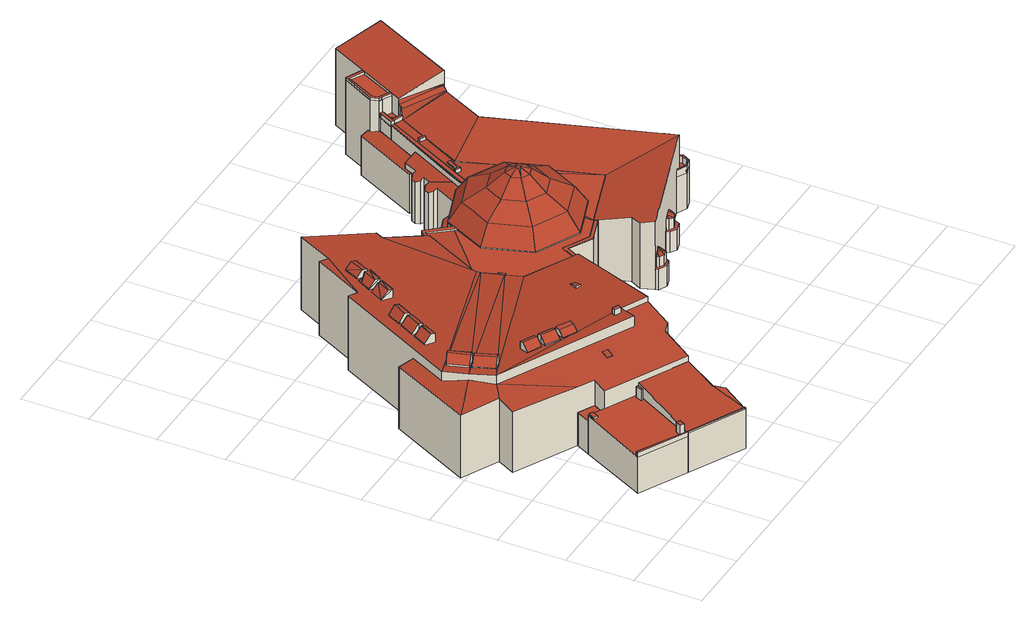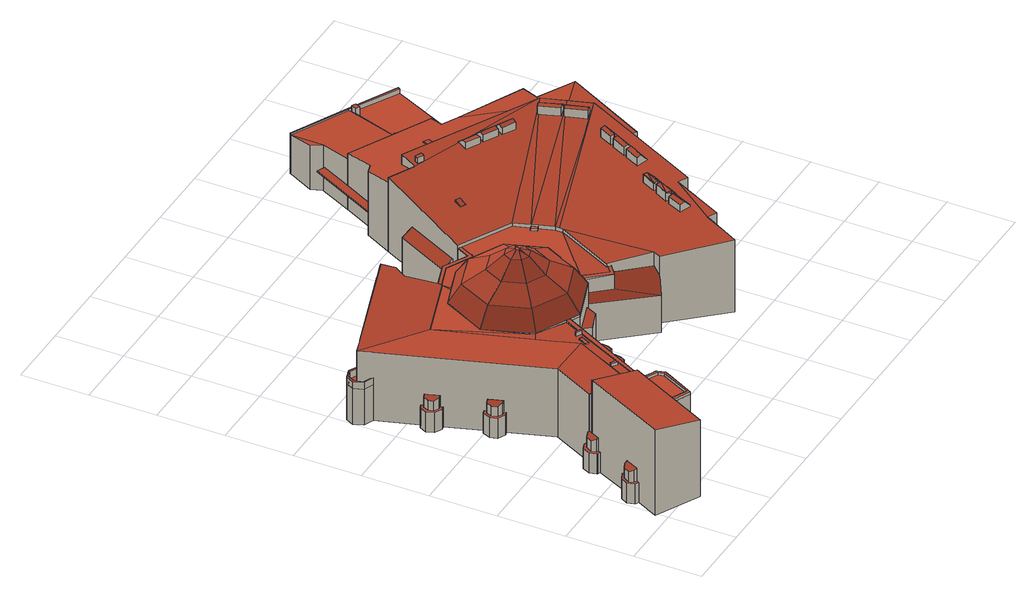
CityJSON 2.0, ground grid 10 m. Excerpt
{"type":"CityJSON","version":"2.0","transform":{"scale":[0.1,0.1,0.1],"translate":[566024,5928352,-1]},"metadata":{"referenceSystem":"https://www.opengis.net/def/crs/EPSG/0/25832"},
"CityObjects":{
"building1":{"type":"Building","attributes":{"Grundfläche 2D":"2419.241596","Grundhöhe NN":"-0.001"},"children":["building1-1","building1-2","building1-3","building1-4","building1-5","building1-6","building1-7","building1-8","building1-9","building1-10","building1-11","building1-12","building1-13","building1-14","building1-15","building1-16","building1-17","building1-18","building1-19","building1-20","building1-21","building1-22","building1-23","building1-24","building1-25","building1-26","building1-27","building1-28","building1-29","building1-30","building1-31","building1-32","building1-33","building1-34","building1-35","building1-36","building1-37","building1-38"],"geometry":[{"type":"MultiSurface","lod":"3","boundaries":[[[0,1,2,3]],[[1,4,5,6,7,8,2]],[[5,9,10,6]],[[9,11,12,10]],[[11,13,14,12]],[[13,15,16,14]],[[15,17,18,16]],[[17,0,3,18]],[[19,20,21,22]],[[20,19,23,24]],[[25,26,27,28,29,30,23,19]],[[31,32,20]],[[31,20,24,33]],[[20,32,34,21]],[[31,35,36,32]],[[35,31,33,37]],[[35,38,39,36]],[[38,35,37,40]],[[41,39,38,42]],[[42,38,40,43]],[[44,41,42]],[[44,42,43,45]],[[27,44,45,28]],[[44,27,46,47]],[[47,48,41,44]],[[19,22,46,27,26,25]],[[29,28,2,8,7,6,23,30]],[[6,10,24,23]],[[10,12,33,24]],[[12,14,37,33]],[[14,16,40,37]],[[16,18,43,40]],[[18,3,45,43]],[[3,2,28,45]],[[49,50,51,52,53,54,55]],[[56,57,58,59]],[[59,58,60,61,56]],[[62,58,57]],[[52,51,63,64,65,66,67,68,69,70,71,72,73,74,75,56,61,60,76,77,78,53]],[[79,80,81,82,83,84,85,86,87,88]],[[89,90,91,92,93]],[[92,94,95,93]],[[94,96,97,95]],[[98,99,100,101,102,103,95,97,104,105,106,107,108]],[[109,110,111,112,113,114,115,116,117]],[[118,119,120,121]],[[122,123,124,125,118,121,126,127]],[[128,129,130,128,131,132,133,134,135,136]],[[130,131,128]],[[137,132,131]],[[138,139,76,60,17,62,140,141,142,143,144]],[[145,146,147]],[[148,149,150,146,145,151,152,153,154]],[[149,155,146,150]],[[148,156,157,149]],[[158,159,160,161,162,163,164,165]],[[166,167,168,169,170,171,172,173]],[[174,175,176,177,178,179,180,181,182]],[[183,184,185,186,187,188,189,190]],[[191,192,193]],[[194,195,196,197,193,192,198,199,200]],[[201,199,202,203,204]],[[201,200,199]],[[205,206,207,202,208]],[[204,203,202,207,209,201]],[[210,211,208,212,213,214]],[[211,208,211,210]],[[211,210,214,215,216,217,208]],[[205,208,217,207,206]],[[195,194,218,219,220]],[[221,222,223,224,225,226,227,228,229,230,231]],[[232,233,234,235,236,237,238,239,240]],[[143,241,242,243]],[[244,245,242,241,62,57,246]],[[57,247,248,249,250,251,252,253,254,255,256,257,246]],[[258,248,247]],[[259,260,261,262,263]],[[264,265,266]],[[267,268,269,270,264,266,271,272,273,274]],[[275,276,277,278,266,265,279,280,281]],[[282,283,284,285,286]],[[287,288,289,290]],[[291,292,287,290,293,294]],[[243,295,143]],[[296,297,295,298,299,300]],[[297,143,295]],[[299,298,301,302,303]],[[304,305,306,307,308,309,310,311,312,313]],[[314,306,305]],[[315,316,317,318]],[[319,320,321,322]],[[323,324,325,326,327]],[[77,78,1,0]],[[328,5,4,1,78,53,329,4,330]],[[328,331,9,5]],[[332,333,11,9,331]],[[59,334,13,11,333,61]],[[334,15,13]],[[58,17,15]],[[17,58,60,335,0]],[[335,336,0]],[[0,336,76,77]],[[134,133,337,338,122]],[[128,136,135,134,122,338,339,120,129]],[[340,130,129,120,339]],[[133,132,341,337]],[[342,137,131,130,340,343]],[[132,137,342,341]],[[241,143,344,345,140]],[[57,62,241,140,345,346,347]],[[247,57,347,348,56]],[[258,247,56,348,349,75]],[[350,248,258,75,349,351,74]],[[351,352,249,248,350,74]],[[250,249,352,353]],[[251,250,353,354]],[[355,356,357,358,359,360,361,362,235,246,257,256,255,254,253,252,251,354]],[[244,246,235,362,363,364,365,366,367,368,369,242,245]],[[243,242,369,370]],[[143,243,370,344]],[[193,197,371,372]],[[191,193,372,373]],[[192,191,373,374]],[[198,192,374,375]],[[89,199,198,375,376,377]],[[208,202,199,89,377,378,95]],[[212,208,95,378,379,103]],[[101,214,213,212,103,379,380,381]],[[215,214,101,381,382,100]],[[383,384,385,285,69,386,216,215,100,382]],[[217,216,386,69,285,385,387,67]],[[371,197,196,293,388]],[[209,207,217,67,387,389,64,201]],[[51,194,200,201,64,389,390,391]],[[218,194,51,391,392,50]],[[393,294,195,220,219,218,50,392,394,395]],[[196,195,294,393,388,293]],[[221,231,230,229,147,396,397,398]],[[222,221,398,399]],[[400,307,224,223,222,399,401]],[[225,224,307,400,402,306]],[[229,228,227,403,151,404,405,396,147]],[[151,403,227,226,225,306,402,406,404]],[[259,407,408,260]],[[261,260,408,409]],[[263,262,261,409,410,411]],[[259,263,411,407]],[[364,363,362,235,234,233]],[[362,361,360,237,236,235]],[[360,412,238,237]],[[412,413,239,238]],[[413,414,240,239]],[[414,415,232,240]],[[415,364,233,232]],[[50,49,55,291,395,394,392]],[[50,392,391,51]],[[64,63,51,391,390,389]],[[66,65,64,389,387,67]],[[69,68,67,387,385,285]],[[70,69,285,385,416,284]],[[417,72,71,70,284,416,418,419]],[[351,74,73,72,417,420]],[[74,351,349,75]],[[75,349,348,56]],[[56,348,347,57]],[[57,347,346,62]],[[62,346,421,58]],[[422,423,277,77,76,60,58,421]],[[424,289,78,77,277,423,425,426]],[[53,78,289,424,427,288]],[[55,291,395,291]],[[55,54,287,428,395,291]],[[54,53,288,427,428,287]],[[354,85,84,83,82,81,357,356,355]],[[86,85,354,429]],[[87,86,429,430]],[[88,87,430,431]],[[81,80,79,432,433,357]],[[79,88,431,432]],[[91,90,376,434]],[[92,91,434,435]],[[94,92,435,436]],[[96,94,436,437]],[[259,104,97,96,437,408,407]],[[106,105,104,259,407,411,263]],[[263,411,338,337,133,108,107,106]],[[438,98,108,133,337,439,440]],[[441,99,98,438,440,439,442,443]],[[99,441,443,442,382,100]],[[100,382,381,101]],[[103,102,101,381,380,379]],[[103,379,378,95]],[[89,377,376,90]],[[93,95,378,377,89]],[[271,266,278,422,444,313]],[[272,271,313,444,445,312]],[[273,272,312,445,446,447]],[[274,273,447,448]],[[267,274,448,449]],[[268,267,449,450]],[[264,270,451,452]],[[265,264,452,453]],[[281,280,454,455]],[[269,268,450,456]],[[270,269,456,451]],[[279,265,453,457]],[[280,279,457,454]],[[275,281,455,458]],[[276,275,458,459]],[[423,277,276,459]],[[277,423,422,278]],[[111,110,358,460]],[[112,111,460,461]],[[113,112,461,462]],[[114,113,462,463]],[[115,114,463,359]],[[110,109,117,116,115,359,358]],[[416,385,384,286,285,284]],[[384,464,282,286]],[[464,418,283,282]],[[418,416,284,283]],[[292,291,395,428,287]],[[287,428,427,288]],[[288,427,424,289]],[[290,289,424,465]],[[293,290,465,388]],[[293,388,393,294]],[[294,393,395,291]],[[124,123,122,338,411,410,409,261,125]],[[466,467,119,118,125,261,409]],[[120,119,467,339]],[[338,122,127,126,121,120,339]],[[243,143,156,344,370]],[[295,243,370,468]],[[298,295,468,469]],[[301,298,469,470]],[[146,303,302,301,470,469,471]],[[300,299,303,146,471,472,155]],[[156,143,297,296,473,149,474,475,344]],[[473,296,300,155,472,474,149]],[[314,305,304,313,444,476,406]],[[314,406,402,306]],[[306,402,400,307]],[[307,400,401,308]],[[309,308,401,477]],[[310,309,477,478]],[[311,310,478,446]],[[312,445,444,313]],[[311,446,445,312]],[[315,286,384,383,316]],[[317,316,383,479]],[[318,317,479,480]],[[384,286,315,318,480,464]],[[426,425,322,321]],[[425,481,319,322]],[[481,482,320,319]],[[482,426,321,320]],[[301,325,324,323,303,146,471,469,470]],[[301,470,483,484,485,486,487,326,325]],[[327,326,487,488]],[[397,396,471,146,303,323,327,488,398]],[[476,444,422,278,76,139,138,154,304]],[[76,278,422,278]],[[421,58,17,60,76,278,422]],[[17,58,421,346,62]],[[62,346,345,140]],[[142,141,140,345,344,143]],[[154,138,144,148,489,476,304]],[[143,344,156]],[[144,143,156,344,489,148]],[[406,314,152,151,145,147,396,405,404]],[[154,153,152,314,406,476,304]],[[154,304,476,489,148]],[[148,489,344,156]],[[149,474,472,155]],[[149,157,156,344,475,474]],[[155,472,471,396,147,146]],[[160,159,365,490]],[[161,160,490,491]],[[162,161,491,492]],[[163,162,492,493]],[[164,163,493,366]],[[158,165,164,366,365,159]],[[168,167,367,494]],[[169,168,494,495]],[[170,169,495,496]],[[171,170,496,497]],[[172,171,497,368]],[[166,173,172,368,367,167]],[[175,174,498,483]],[[499,500,178,177,176,175,483,470]],[[179,178,500,501]],[[180,179,501,502]],[[174,182,503,498]],[[182,181,504,503]],[[181,180,502,504]],[[183,190,505,486]],[[186,185,184,183,486,485,484]],[[187,186,484,506]],[[188,187,506,507]],[[190,189,508,505]],[[189,188,507,508]],[[398,488,487,486,505,508,507,506,484,483,498,503,504,502,501,500,499,470,469,468,370,369,368,497,496,495,494,367,366,493,492,491,490,365,364,415,414,413,412,360,359,463,462,461,460,358,357,433,432,431,430,429,354,353,352,351,420,417,419,418,464,480,479,383,382,442,439,337,341,342,343,340,339,467,466,409,408,437,436,435,434,376,375,374,373,372,371,388,465,424,426,482,481,425,423,459,458,455,454,457,453,452,451,456,450,449,448,447,446,478,477,401,399]]],"semantics":{"surfaces":[{"type":"RoofSurface"},{"type":"WallSurface"},{"type":"GroundSurface"}],"values":[0,0,0,0,0,0,0,0,0,0,0,0,0,0,0,0,0,0,0,0,0,0,0,0,0,0,0,0,0,0,0,0,0,0,0,0,0,0,0,0,0,0,0,0,0,0,0,0,0,0,0,0,0,0,0,0,0,0,0,0,0,0,0,0,0,0,0,0,0,0,0,0,0,0,0,0,0,0,0,0,0,0,0,0,0,0,0,0,0,0,0,0,1,1,1,1,1,1,1,1,1,1,1,1,1,1,1,1,1,1,1,1,1,1,1,1,1,1,1,1,1,1,1,1,1,1,1,1,1,1,1,1,1,1,1,1,1,1,1,1,1,1,1,1,1,1,1,1,1,1,1,1,1,1,1,1,1,1,1,1,1,1,1,1,1,1,1,1,1,1,1,1,1,1,1,1,1,1,1,1,1,1,1,1,1,1,1,1,1,1,1,1,1,1,1,1,1,1,1,1,1,1,1,1,1,1,1,1,1,1,1,1,1,1,1,1,1,1,1,1,1,1,1,1,1,1,1,1,1,1,1,1,1,1,1,1,1,1,1,1,1,1,1,1,1,1,1,1,1,1,1,1,1,1,1,1,1,1,1,1,1,1,1,1,1,1,1,1,1,1,1,1,1,1,1,1,1,1,1,1,1,1,1,1,1,1,1,1,1,1,1,1,1,1,1,1,1,1,1,1,1,1,2]}}]},
"building1-1":{"type":"BuildingInstallation","parents":["building1"],"geometry":[{"type":"MultiSurface","lod":"3","boundaries":[[[509,510,511]],[[511,510,512]],[[513,514,510,509]],[[515,514,513]],[[516,514,515]],[[517,514,516]],[[518,512,517]],[[512,510,514,517]],[[84,519,509,511]],[[513,509,519,520]],[[520,521,515,513]],[[516,515,521,522]],[[83,518,517,516,522,523]],[[518,83,84,511,512]]],"semantics":{"surfaces":[{"type":"RoofSurface"},{"type":"WallSurface"}],"values":[0,0,0,0,0,0,0,0,1,1,1,1,1,1]}}]},
"building1-2":{"type":"BuildingInstallation","parents":["building1"],"geometry":[{"type":"MultiSurface","lod":"3","boundaries":[[[524,525,526,527]],[[528,529,527,526]],[[529,530,524,527]],[[525,524,530,531]],[[525,531,528,526]]],"semantics":{"surfaces":[{"type":"RoofSurface"},{"type":"WallSurface"}],"values":[0,1,1,1,1]}}]},
"building1-3":{"type":"BuildingInstallation","parents":["building1"],"geometry":[{"type":"MultiSurface","lod":"3","boundaries":[[[532,533,534]],[[535,534,533]],[[535,536,537,534]],[[538,537,536]],[[538,539,537]],[[533,532,109,540]],[[535,533,540,541]],[[536,535,541,542]],[[538,536,542,543]],[[539,538,543,116]],[[532,534,537,539,116,117,109]]],"semantics":{"surfaces":[{"type":"RoofSurface"},{"type":"WallSurface"}],"values":[0,0,0,0,0,1,1,1,1,1,1]}}]},
"building1-4":{"type":"BuildingInstallation","parents":["building1"],"geometry":[{"type":"MultiSurface","lod":"3","boundaries":[[[544,545,546,547]],[[123,124,547,546]],[[544,547,124,548]],[[548,549,545,544]],[[546,545,549,123]]],"semantics":{"surfaces":[{"type":"RoofSurface"},{"type":"WallSurface"}],"values":[0,1,1,1,1]}}]},
"building1-5":{"type":"BuildingInstallation","parents":["building1"],"geometry":[{"type":"MultiSurface","lod":"3","boundaries":[[[550,551,552,553]],[[553,552,126,127,136]],[[554,550,553,136,127]],[[551,550,554,555]],[[126,552,551,555]]],"semantics":{"surfaces":[{"type":"RoofSurface"},{"type":"WallSurface"}],"values":[0,1,1,1,1]}}]},
"building1-6":{"type":"BuildingInstallation","parents":["building1"],"geometry":[{"type":"MultiSurface","lod":"3","boundaries":[[[556,557,558,559]],[[559,558,560,561]],[[556,559,561,562]],[[557,556,562,563]],[[563,560,558,557]]],"semantics":{"surfaces":[{"type":"RoofSurface"},{"type":"WallSurface"}],"values":[0,1,1,1,1]}}]},
"building1-7":{"type":"BuildingInstallation","parents":["building1"],"geometry":[{"type":"MultiSurface","lod":"3","boundaries":[[[564,565,566,567]],[[564,128,121]],[[121,118,565,564]],[[566,565,118,119]],[[120,129,567,566,119]],[[120,121,128,129]]],"semantics":{"surfaces":[{"type":"RoofSurface"},{"type":"WallSurface"}],"values":[0,1,1,1,1,1]}}]},
"building1-8":{"type":"BuildingInstallation","parents":["building1"],"geometry":[{"type":"MultiSurface","lod":"3","boundaries":[[[568,564,567,569]],[[131,128,564,568]],[[569,567,129,130]],[[130,131,568,569]]],"semantics":{"surfaces":[{"type":"RoofSurface"},{"type":"WallSurface"}],"values":[0,1,1,1]}}]},
"building1-9":{"type":"BuildingInstallation","parents":["building1"],"geometry":[{"type":"MultiSurface","lod":"3","boundaries":[[[570,571,572,573]],[[573,572,574,575]],[[570,573,575,576]],[[571,570,576,577]],[[572,571,577,574]]],"semantics":{"surfaces":[{"type":"RoofSurface"},{"type":"WallSurface"}],"values":[0,1,1,1,1]}}]},
"building1-10":{"type":"BuildingInstallation","parents":["building1"],"geometry":[{"type":"MultiSurface","lod":"3","boundaries":[[[578,579,580,581,582,583,584,585]],[[586,587,588,583,582,581,580,589]],[[588,590,584,583]],[[590,591,592,593,579,578,585,584]],[[593,589,580,579]]],"semantics":{"surfaces":[{"type":"RoofSurface"},{"type":"WallSurface"}],"values":[0,1,1,1,1]}}]},
"building1-11":{"type":"BuildingInstallation","parents":["building1"],"geometry":[{"type":"MultiSurface","lod":"3","boundaries":[[[594,144,595,336,335,596]],[[138,139,76,336,595]],[[597,598,144,594,596,335,60]]],"semantics":{"surfaces":[{"type":"RoofSurface"},{"type":"WallSurface"}],"values":[0,1,1]}}]},
"building1-12":{"type":"BuildingInstallation","parents":["building1"],"geometry":[{"type":"MultiSurface","lod":"3","boundaries":[[[599,600,601,602]],[[600,599,603,604]],[[602,601,605,606]],[[599,602,606,603]],[[601,600,604,605]]],"semantics":{"surfaces":[{"type":"RoofSurface"},{"type":"WallSurface"}],"values":[0,1,1,1,1]}}]},
"building1-13":{"type":"BuildingInstallation","parents":["building1"],"geometry":[{"type":"MultiSurface","lod":"3","boundaries":[[[607,608,609,610,403,611]],[[607,595,144,608]],[[612,150,145,610,609]],[[151,152,611,403,610,145]],[[153,154,138,595,607,611,152]]],"semantics":{"surfaces":[{"type":"RoofSurface"},{"type":"WallSurface"}],"values":[0,1,1,1,1]}}]},
"building1-14":{"type":"BuildingInstallation","parents":["building1"],"geometry":[{"type":"MultiSurface","lod":"3","boundaries":[[[613,473,609,608,614]],[[614,608,144,148,156,143]],[[143,156,157,149,473,613,614]],[[149,612,609,473]]],"semantics":{"surfaces":[{"type":"RoofSurface"},{"type":"WallSurface"}],"values":[0,1,1,1]}}]},
"building1-15":{"type":"BuildingInstallation","parents":["building1"],"geometry":[{"type":"MultiSurface","lod":"3","boundaries":[[[615,616,617,618,619,620]],[[158,616,615,165]],[[617,616,158,621]],[[618,617,621,622]],[[619,618,622,623]],[[620,619,623,624]],[[620,624,165,615]]],"semantics":{"surfaces":[{"type":"RoofSurface"},{"type":"WallSurface"}],"values":[0,1,1,1,1,1,1]}}]},
"building1-16":{"type":"BuildingInstallation","parents":["building1"],"geometry":[{"type":"MultiSurface","lod":"3","boundaries":[[[625,626,627,628,629,630]],[[166,625,630,173]],[[626,625,166,631]],[[627,626,631,632]],[[628,627,632,633]],[[629,628,633,634]],[[630,629,634,173]]],"semantics":{"surfaces":[{"type":"RoofSurface"},{"type":"WallSurface"}],"values":[0,1,1,1,1,1,1]}}]},
"building1-17":{"type":"BuildingInstallation","parents":["building1"],"geometry":[{"type":"MultiSurface","lod":"3","boundaries":[[[635,636,637,638,639,640,641]],[[636,635,176,177]],[[177,642,637,636]],[[642,643,644,639,638,637]],[[640,639,644,645]],[[641,640,645,646]],[[641,646,176,635]]],"semantics":{"surfaces":[{"type":"RoofSurface"},{"type":"WallSurface"}],"values":[0,1,1,1,1,1,1]}}]},
"building1-18":{"type":"BuildingInstallation","parents":["building1"],"geometry":[{"type":"MultiSurface","lod":"3","boundaries":[[[647,648,649,650,651,652]],[[651,650,185,653]],[[652,651,653,654]],[[647,652,654,655]],[[648,647,655,656]],[[648,656,184,649]],[[185,650,649,184]]],"semantics":{"surfaces":[{"type":"RoofSurface"},{"type":"WallSurface"}],"values":[0,1,1,1,1,1,1]}}]},
"building1-19":{"type":"BuildingInstallation","parents":["building1"],"geometry":[{"type":"MultiSurface","lod":"3","boundaries":[[[657,658,659,660]],[[659,658,661,662]],[[663,664,662,661]],[[664,665,659,662]],[[665,666,660,659]],[[666,667,657,660]],[[657,667,663,661,658]]],"semantics":{"surfaces":[{"type":"RoofSurface"},{"type":"WallSurface"}],"values":[0,0,1,1,1,1,1]}}]},
"building1-20":{"type":"BuildingInstallation","parents":["building1"],"geometry":[{"type":"MultiSurface","lod":"3","boundaries":[[[668,669,670,671]],[[670,669,672,673,674]],[[668,203,675,672,669]],[[674,673,672,675,204,676]],[[674,676,677,671,670]],[[668,671,677,203]]],"semantics":{"surfaces":[{"type":"RoofSurface"},{"type":"WallSurface"}],"values":[0,0,1,1,1,1]}}]},
"building1-21":{"type":"BuildingInstallation","parents":["building1"],"geometry":[{"type":"MultiSurface","lod":"3","boundaries":[[[678,679,680,681]],[[680,682,681]],[[678,681,683]],[[679,678,683,684]],[[680,679,684,682]]],"semantics":{"surfaces":[{"type":"RoofSurface"},{"type":"WallSurface"}],"values":[0,1,1,1,1]}}]},
"building1-22":{"type":"BuildingInstallation","parents":["building1"],"geometry":[{"type":"MultiSurface","lod":"3","boundaries":[[[685,686,687,688]],[[689,688,690]],[[691,692,693]],[[694,692,691]],[[695,694,691]],[[694,695,688,689]],[[695,685,688]],[[691,696,695]],[[692,694,689,697,698]],[[696,685,695]],[[699,700,690,688,687]],[[700,701,702,703,704,692,698,697,689,690]],[[704,705,693,692]],[[705,706,707,696,691,693]],[[707,708,709,699,687,686,685,696]]],"semantics":{"surfaces":[{"type":"RoofSurface"},{"type":"WallSurface"}],"values":[0,0,0,0,0,0,0,0,1,1,1,1,1,1,1]}}]},
"building1-23":{"type":"BuildingInstallation","parents":["building1"],"geometry":[{"type":"MultiSurface","lod":"3","boundaries":[[[710,711,712,713,714]],[[715,716,710,714,717,718]],[[719,720,712,711]],[[720,721,722,723,717,714,713,712]],[[724,715,718,717,723,211]],[[715,724,210,719,711,710,716]]],"semantics":{"surfaces":[{"type":"RoofSurface"},{"type":"WallSurface"}],"values":[0,0,1,1,1,1]}}]},
"building1-24":{"type":"BuildingInstallation","parents":["building1"],"geometry":[{"type":"MultiSurface","lod":"3","boundaries":[[[725,726,727,728]],[[729,726,725,730]],[[731,732,728,727]],[[728,732,733,730,725]],[[733,734,729,730]],[[729,734,731,727,726]]],"semantics":{"surfaces":[{"type":"RoofSurface"},{"type":"WallSurface"}],"values":[0,0,1,1,1,1]}}]},
"building1-25":{"type":"BuildingInstallation","parents":["building1"],"geometry":[{"type":"MultiSurface","lod":"3","boundaries":[[[735,736,737,738]],[[739,737,736]],[[737,739,740,741]],[[741,740,742,743]],[[741,743,744,738,737]],[[735,738,744,745]],[[745,746,736,735]],[[746,747,739,736]],[[747,742,740,739]]],"semantics":{"surfaces":[{"type":"RoofSurface"},{"type":"WallSurface"}],"values":[0,0,0,1,1,1,1,1,1]}}]},
"building1-26":{"type":"BuildingInstallation","parents":["building1"],"geometry":[{"type":"MultiSurface","lod":"3","boundaries":[[[748,749,750,751]],[[750,749,752,753]],[[754,755,753,752]],[[753,755,756,751,750]],[[756,757,748,751]],[[748,757,754,752,749]]],"semantics":{"surfaces":[{"type":"RoofSurface"},{"type":"WallSurface"}],"values":[0,0,1,1,1,1]}}]},
"building1-27":{"type":"BuildingInstallation","parents":["building1"],"geometry":[{"type":"MultiSurface","lod":"3","boundaries":[[[758,759,760,761]],[[762,763,758,761,764]],[[765,766,761,760]],[[766,767,764,761]],[[767,768,762,764]],[[763,762,768,769,759,758]],[[769,765,760,759]]],"semantics":{"surfaces":[{"type":"RoofSurface"},{"type":"WallSurface"}],"values":[0,0,1,1,1,1,1]}}]},
"building1-28":{"type":"BuildingInstallation","parents":["building1"],"geometry":[{"type":"MultiSurface","lod":"3","boundaries":[[[770,771,772]],[[773,774,775]],[[772,774,773]],[[770,772,773]],[[770,776,771]],[[776,770,777]],[[770,773,777]],[[774,772,771]],[[778,771,776]],[[778,779,774,771]],[[779,780,775,774]],[[780,781,777,773,775]],[[781,776,777]]],"semantics":{"surfaces":[{"type":"RoofSurface"},{"type":"WallSurface"}],"values":[0,0,0,0,0,1,1,1,1,1,1,1,1]}}]},
"building1-29":{"type":"BuildingInstallation","parents":["building1"],"geometry":[{"type":"MultiSurface","lod":"3","boundaries":[[[782,783,784,785]],[[783,786,787,784]],[[782,788,789,786,783]],[[786,789,205,787]],[[787,205,790,785,784]],[[788,782,785,790,206]]],"semantics":{"surfaces":[{"type":"RoofSurface"},{"type":"WallSurface"}],"values":[0,0,1,1,1,1]}}]},
"building1-30":{"type":"BuildingInstallation","parents":["building1"],"geometry":[{"type":"MultiSurface","lod":"3","boundaries":[[[791,792,793]],[[794,795,792,791]],[[796,797,798,795,794,799]],[[800,801,793,792]],[[801,802,803,804,796,799,794,791,793]],[[798,797,796,804,805]],[[798,805,800,792,795]]],"semantics":{"surfaces":[{"type":"RoofSurface"},{"type":"WallSurface"}],"values":[0,0,0,1,1,1,1]}}]},
"building1-31":{"type":"BuildingInstallation","parents":["building1"],"geometry":[{"type":"MultiSurface","lod":"3","boundaries":[[[806,807,808,809,810,811]],[[812,809,808,807,813,814]],[[810,809,812,815]],[[816,806,811,810,815,817]],[[807,806,816,813]]],"semantics":{"surfaces":[{"type":"RoofSurface"},{"type":"WallSurface"}],"values":[0,1,1,1,1]}}]},
"building1-32":{"type":"BuildingInstallation","parents":["building1"],"geometry":[{"type":"MultiSurface","lod":"3","boundaries":[[[818,819,820,821,822,823,824,825,826,827,828,829,830,831]],[[229,824,823,822,226,227,228]],[[225,226,822,821,820]],[[229,230,825,824]],[[230,832,826,825]],[[832,833,827,826]],[[828,827,833,834]],[[834,231,829,828]],[[231,221,830,829]],[[222,831,830,221]],[[222,223,224,819,818,831]],[[224,225,820,819]]],"semantics":{"surfaces":[{"type":"RoofSurface"},{"type":"WallSurface"}],"values":[0,1,1,1,1,1,1,1,1,1,1,1]}}]},
"building1-33":{"type":"BuildingInstallation","parents":["building1"],"geometry":[{"type":"MultiSurface","lod":"3","boundaries":[[[835,836,837,838,839,840,841,842,843,844,845,846]],[[234,847,842,841]],[[843,842,847,848]],[[844,843,848,849]],[[849,850,845,844]],[[846,845,850,236]],[[237,835,846,236]],[[237,238,836,835]],[[238,239,837,836]],[[239,240,838,837]],[[240,232,839,838]],[[232,233,840,839]],[[234,841,840,233]]],"semantics":{"surfaces":[{"type":"RoofSurface"},{"type":"WallSurface"}],"values":[0,1,1,1,1,1,1,1,1,1,1,1,1]}}]},
"building1-34":{"type":"BuildingInstallation","parents":["building1"],"geometry":[{"type":"MultiSurface","lod":"3","boundaries":[[[851,852,853,854,855,4,329,856]],[[49,852,851,55]],[[853,852,49,857]],[[858,330,4,855,854,853,857,52]],[[54,856,329,53]],[[54,55,851,856]]],"semantics":{"surfaces":[{"type":"RoofSurface"},{"type":"WallSurface"}],"values":[0,1,1,1,1,1]}}]},
"building1-35":{"type":"BuildingInstallation","parents":["building1"],"geometry":[{"type":"MultiSurface","lod":"3","boundaries":[[[859,860,861,862]],[[66,863,860,859]],[[864,861,860,863]],[[864,65,862,861]],[[66,859,862,65]]],"semantics":{"surfaces":[{"type":"RoofSurface"},{"type":"WallSurface"}],"values":[0,1,1,1,1]}}]},
"building1-36":{"type":"BuildingInstallation","parents":["building1"],"geometry":[{"type":"MultiSurface","lod":"3","boundaries":[[[865,866,867,868,869,870,386,871,872,873,874,350,258,875,876]],[[69,386,870,68]],[[69,70,871,386]],[[70,71,72,873,872,871]],[[72,73,74,350,874,873]],[[75,258,350,74]],[[75,877,875,258]],[[878,879,880,867,866,865,876,875,877,881]],[[68,870,869,868,867,880,882,883]]],"semantics":{"surfaces":[{"type":"RoofSurface"},{"type":"WallSurface"}],"values":[0,1,1,1,1,1,1,1,1]}}]},
"building1-37":{"type":"BuildingInstallation","parents":["building1"],"geometry":[{"type":"MultiSurface","lod":"3","boundaries":[[[34,32,36,39,41,48,47,46,22,21]]],"semantics":{"surfaces":[{"type":"RoofSurface"}],"values":[0]}}]},
"building1-38":{"type":"BuildingInstallation","parents":["building1"],"geometry":[{"type":"MultiSurface","lod":"3","boundaries":[[[884,885,441,438]],[[885,884,886,887]],[[441,885,887,443]],[[441,443,440,438]],[[884,438,440,886]],[[887,886,440,443]]],"semantics":{"surfaces":[{"type":"RoofSurface"},{"type":"WallSurface"},{"type":"OuterCeilingSurface"}],"values":[0,1,1,1,1,2]}}]}
},
"vertices":[
[463,549,104],[395,526,104],[407,512,131],[462,530,131],[386,508,104],[363,461,104],[381,460,131],[394,485,131],[395,486,131],[386,392,104],[400,405,131],[451,360,104],[452,379,131],[519,383,104],[507,397,131],[552,448,104],[533,449,131],[528,517,104],[514,504,131],[439,456,169],[444,443,169],[454,453,175],[454,455,175],[414,457,149],[425,426,149],[441,459,169],[442,460,169],[445,468,169],[429,487,149],[419,468,149],[419,466,149],[456,437,169],[457,451,175],[454,412,149],[455,452,175],[469,441,169],[459,452,175],[485,422,149],[475,453,169],[460,454,175],[500,452,149],[459,457,175],[470,466,169],[489,483,149],[458,472,169],[460,497,149],[455,457,175],[456,457,175],[457,458,175],[349,531,103],[350,530,103],[306,443,103],[384,510,101],[389,514,101],[361,547,103],[346,535,103],[485,358,103],[582,390,104],[528,517,103],[489,373,103],[483,539,101],[485,371,103],[539,523,104],[306,439,103],[306,432,103],[313,411,103],[316,402,103],[324,378,103],[397,340,103],[402,338,103],[412,358,103],[446,340,103],[448,339,103],[450,340,103],[486,352,103],[485,357,103],[478,542,101],[463,549,101],[395,526,101],[529,279,43],[528,283,43],[528,284,43],[527,284,43],[523,283,43],[504,276,43],[499,275,43],[500,270,43],[513,264,43],[524,268,43],[59,363,113],[88,420,112],[67,430,108],[4,307,110],[70,329,118],[60,279,111],[82,295,115],[46,252,107],[139,204,104],[295,155,110],[311,160,112],[332,200,120],[294,219,120],[292,217,120],[281,194,115],[163,192,104],[162,191,104],[152,171,100],[195,149,100],[272,110,100],[584,303,43],[580,301,43],[582,296,43],[592,290,43],[605,294,43],[609,304,43],[606,310,43],[604,309,43],[598,307,43],[80,88,68],[78,85,68],[150,48,68],[151,50,68],[200,147,72],[135,180,72],[130,183,72],[128,183,72],[153,55,69],[157,63,69],[151,50,73],[150,48,73],[233,6,73],[234,8,73],[248,62,83],[272,110,91],[200,147,91],[194,135,89],[157,63,76],[254,46,81],[555,691,103],[492,569,101],[520,580,103],[522,584,103],[548,636,104],[572,683,104],[559,689,104],[571,712,101],[577,691,101],[584,705,101],[559,689,101],[574,687,101],[562,694,101],[570,712,101],[567,713,101],[557,695,101],[555,691,101],[575,686,101],[572,683,101],[572,684,101],[660,421,42],[662,417,42],[667,419,42],[673,430,42],[669,441,42],[658,446,42],[653,445,42],[654,441,42],[634,501,42],[635,496,42],[641,498,42],[646,510,42],[643,520,42],[632,526,42],[626,524,42],[628,521,42],[655,673,42],[651,675,42],[649,671,42],[640,653,42],[638,649,42],[643,647,42],[653,651,42],[658,662,42],[656,673,42],[688,751,42],[686,747,42],[677,728,42],[675,725,42],[680,722,42],[690,726,42],[696,737,42],[693,748,42],[207,619,128],[168,542,128],[220,612,127],[306,443,108],[308,578,116],[314,590,116],[248,666,126],[154,549,129],[59,363,128],[306,439,108],[306,432,108],[70,329,128],[85,335,127],[101,342,126],[96,302,128],[112,309,126],[316,402,108],[82,295,129],[313,411,108],[219,246,128],[211,249,128],[281,194,131],[292,217,128],[294,219,128],[332,200,128],[402,338,108],[324,378,108],[350,530,108],[349,531,108],[346,535,109],[613,763,128],[588,775,128],[565,730,128],[563,726,128],[566,714,128],[567,713,128],[570,712,128],[571,712,128],[584,705,128],[586,708,128],[611,759,128],[696,351,67],[681,357,67],[682,354,67],[688,336,67],[668,330,67],[665,329,67],[681,321,67],[695,325,67],[701,337,67],[520,580,104],[605,589,119],[636,651,119],[682,354,119],[681,357,119],[688,336,119],[485,358,104],[486,352,105],[501,310,113],[492,293,115],[499,275,119],[504,276,119],[527,284,119],[528,284,119],[580,301,119],[665,329,119],[668,330,119],[485,357,104],[163,192,63],[139,204,63],[128,183,63],[130,183,63],[152,171,63],[491,603,82],[491,602,82],[492,569,92],[493,629,76],[489,622,76],[491,615,79],[496,613,82],[530,643,92],[515,650,82],[505,629,82],[500,632,79],[478,589,79],[482,586,82],[463,549,82],[478,542,92],[486,605,79],[478,603,76],[475,596,76],[407,323,62],[423,352,62],[412,358,62],[402,338,62],[397,328,62],[361,547,80],[389,514,80],[395,526,71],[333,602,70],[346,535,94],[356,543,84],[314,590,85],[308,578,94],[637,652,120],[574,687,122],[572,684,121],[641,659,124],[576,690,124],[575,686,122],[642,658,126],[641,659,126],[577,691,130],[555,691,80],[557,695,80],[566,714,80],[563,726,77],[565,730,77],[555,735,72],[506,639,72],[509,638,73],[515,650,73],[530,643,80],[567,713,80],[397,328,80],[356,248,80],[371,241,70],[412,321,70],[439,555,70],[410,545,70],[407,530,75],[455,546,75],[577,691,133],[641,659,147],[642,658,147],[705,783,147],[640,816,133],[363,461,102],[389,514,104],[386,508,101],[386,392,102],[409,381,102],[451,360,103],[519,383,103],[483,539,104],[478,542,104],[272,110,10],[200,147,10],[150,48,10],[233,6,10],[248,62,10],[254,46,10],[234,8,10],[572,683,10],[520,580,10],[539,523,10],[582,390,10],[485,358,10],[485,357,10],[486,352,104],[486,352,10],[501,310,10],[492,293,10],[499,275,10],[523,283,10],[527,284,10],[528,284,10],[580,301,10],[606,310,10],[665,329,10],[668,330,10],[688,336,10],[682,354,10],[681,357,10],[662,417,10],[653,445,10],[635,496,10],[626,524,10],[605,589,10],[636,651,10],[248,666,10],[220,612,10],[207,619,10],[168,542,10],[154,549,10],[88,420,10],[59,363,10],[82,295,10],[281,194,10],[292,217,10],[294,219,10],[332,200,10],[356,248,10],[397,328,10],[402,338,10],[402,338,104],[324,378,10],[314,590,10],[306,432,10],[306,439,10],[306,443,10],[350,530,10],[308,578,10],[349,531,10],[346,535,10],[584,705,10],[611,759,10],[613,763,10],[588,775,10],[563,726,10],[565,730,10],[566,714,10],[570,712,109],[570,712,10],[571,712,10],[567,713,10],[163,192,10],[139,204,10],[128,183,10],[130,183,10],[152,171,10],[681,321,10],[695,325,10],[701,337,10],[696,351,10],[412,358,10],[448,339,10],[423,352,10],[446,340,10],[450,340,10],[528,517,10],[478,542,10],[463,549,10],[395,526,10],[455,546,10],[407,530,10],[389,514,10],[361,547,10],[500,270,10],[513,264,10],[524,268,10],[529,279,10],[528,283,10],[67,430,10],[4,307,10],[60,279,10],[46,252,10],[295,155,49],[295,155,10],[295,155,46],[311,160,48],[311,160,10],[311,160,46],[530,643,10],[515,650,10],[509,638,10],[505,629,10],[500,632,10],[493,629,10],[489,622,10],[496,613,10],[491,603,10],[491,602,10],[478,603,10],[475,596,10],[491,615,10],[486,605,10],[478,589,10],[482,586,10],[582,296,10],[592,290,10],[605,294,10],[609,304,10],[407,323,10],[333,602,10],[80,88,10],[78,85,10],[637,652,10],[641,659,10],[642,658,10],[577,691,10],[575,686,10],[574,687,110],[574,687,10],[572,684,10],[555,691,10],[555,735,10],[506,639,10],[371,241,10],[412,321,10],[439,555,10],[410,545,10],[651,675,10],[675,725,10],[686,747,10],[688,751,10],[705,783,10],[640,816,10],[559,689,10],[667,419,10],[673,430,10],[669,441,10],[658,446,10],[641,498,10],[646,510,10],[643,520,10],[632,526,10],[655,673,10],[640,653,10],[638,649,10],[643,647,10],[653,651,10],[656,673,10],[658,662,10],[693,748,10],[680,722,10],[690,726,10],[696,737,10],
[505,272,59],[511,278,60],[504,276,59],[518,281,60],[512,268,59],[519,277,60],[521,270,59],[525,279,59],[524,282,61],[523,283,61],[505,272,43],[512,268,43],[521,270,43],[525,279,43],[524,282,43],
[208,196,110],[216,192,110],[222,203,112],[214,207,112],[222,203,111],[214,207,111],[208,196,109],[216,192,109],
[584,303,61],[585,299,61],[590,305,63],[593,295,59],[601,298,59],[598,307,63],[605,304,59],[604,309,62],[585,299,43],[593,295,43],[601,298,43],[605,304,43],
[124,173,74],[130,170,74],[135,180,74],[130,183,74],[124,173,71],[130,170,71],
[151,66,84],[147,58,84],[153,55,84],[157,63,84],[151,66,69],[147,58,69],
[193,146,89],[189,137,89],[192,136,89],[197,145,89],[192,136,71],[197,145,72],[193,146,72],[189,137,71],
[151,50,75],[80,88,75],[78,85,75],[150,48,75],
[234,8,75],[233,6,75],
[547,636,108],[549,639,108],[541,644,108],[539,640,108],[541,644,103],[539,640,103],[547,636,104],[549,639,104],
[508,575,104],[507,575,104],[512,573,104],[516,581,104],[517,582,104],[519,586,104],[514,588,104],[509,578,104],[516,581,102],[517,582,102],[519,586,103],[512,573,102],[514,588,102],[509,578,102],[508,575,102],[507,575,102],
[501,573,104],[555,691,104],[500,572,104],[500,572,102],[501,573,102],
[505,563,108],[507,566,108],[499,570,108],[498,567,108],[505,563,102],[507,566,102],[499,570,102],[498,567,102],
[555,691,109],[559,689,109],[561,693,109],[571,712,109],[567,713,109],[561,693,101],
[572,684,110],[572,683,110],
[654,441,60],[660,421,60],[665,423,59],[668,430,57],[666,438,57],[658,442,59],[665,423,42],[668,430,42],[666,438,42],[658,442,42],
[634,501,61],[639,502,59],[642,510,57],[639,518,57],[632,522,60],[628,521,61],[639,502,42],[642,510,42],[639,518,42],[632,522,42],
[649,671,63],[640,653,63],[642,652,62],[643,652,62],[649,654,59],[654,663,59],[652,670,62],[642,652,42],[643,652,42],[649,654,42],[654,663,42],[652,670,42],
[693,738,58],[690,745,61],[686,747,63],[677,728,63],[681,726,60],[688,729,58],[681,726,42],[688,729,42],[693,738,42],[690,745,42],
[143,450,138],[137,453,140],[126,431,140],[132,428,138],[128,458,128],[117,436,128],[128,458,126],[117,436,126],[126,431,125],[132,428,124],[143,450,125],
[85,335,129],[95,338,140],[85,369,140],[75,365,129],[101,340,139],[101,342,139],[91,371,139],[101,340,126],[91,371,125],[75,365,126],
[326,311,117],[320,299,120],[327,296,120],[333,307,116],[327,296,117],[326,311,116],[320,299,117],
[200,550,131],[194,553,127],[194,554,127],[190,548,127],[183,533,127],[182,533,127],[208,545,137],[198,525,138],[209,545,138],[191,528,138],[202,549,138],[202,549,133],[191,528,133],[192,528,133],[194,554,126],[182,533,126],[183,533,126],[191,528,124],[192,528,124],[198,525,124],[209,545,124],[208,545,124],[202,549,125],[200,550,125],[194,553,126],
[223,254,136],[226,260,137],[206,271,137],[203,265,136],[202,264,136],[219,245,129],[219,246,129],[198,256,129],[211,249,129],[226,260,126],[206,271,126],[203,265,127],[202,264,127],[198,256,128],[219,245,128],
[172,281,139],[152,291,139],[147,282,129],[167,272,129],[155,297,137],[175,287,137],[147,282,128],[167,272,128],[175,287,126],[155,297,125],
[129,423,138],[124,426,140],[113,406,140],[119,403,138],[123,426,140],[114,431,128],[104,411,128],[114,431,126],[104,411,126],[119,403,124],[129,423,124],[124,426,125],[123,426,125],
[156,476,138],[150,479,140],[139,458,140],[145,454,138],[141,483,128],[130,462,128],[141,483,127],[130,462,127],[145,454,125],[156,476,125],
[198,267,139],[201,273,137],[180,284,137],[177,278,139],[193,258,129],[197,267,138],[172,269,129],[180,284,126],[177,278,127],[172,269,128],[193,258,128],[201,273,126],
[189,523,137],[169,508,126],[179,502,137],[195,520,136],[184,499,137],[195,520,137],[180,528,126],[189,523,132],[169,508,125],[184,499,123],[195,520,124],[189,523,124],
[102,337,139],[95,335,140],[106,305,140],[113,307,139],[86,332,129],[96,302,129],[102,337,126],[86,332,127],[113,307,126],
[204,554,137],[207,580,128],[197,558,128],[205,554,137],[215,576,137],[212,551,135],[213,554,135],[222,573,135],[208,552,136],[207,580,126],[197,558,126],[204,554,125],[205,554,125],[212,551,124],[222,573,124],
[286,220,137],[277,224,137],[276,223,137],[274,219,137],[283,215,137],[286,219,137],[274,219,128],[277,224,128],[276,223,128],[283,215,128],[286,220,128],[286,219,128],
[565,730,132],[563,726,132],[566,714,132],[567,713,132],[570,712,132],[571,712,132],[584,705,132],[586,708,132],[569,717,132],[567,726,132],[589,770,132],[611,759,132],[613,763,132],[588,775,132],[569,717,128],[567,726,128],[589,770,128],
[665,329,78],[681,321,78],[695,325,78],[701,337,78],[696,351,78],[681,357,78],[682,354,78],[695,349,78],[698,337,78],[693,327,78],[683,323,78],[668,330,78],[695,349,67],[698,337,67],[693,327,67],[683,323,67],
[346,535,104],[349,531,104],[359,540,104],[384,510,104],[385,509,104],[361,547,104],[359,540,102],[385,509,101],
[316,402,106],[322,404,106],[319,413,106],[313,411,106],[322,404,103],[319,413,103],
[423,358,104],[411,364,104],[410,365,104],[407,361,104],[407,360,104],[397,340,104],[412,358,104],[446,340,104],[448,339,104],[450,340,104],[449,345,104],[425,357,104],[449,345,103],[423,358,103],[411,364,103],[410,365,103],[425,357,103],[407,361,103],[407,360,103],
[249,65,49],[260,59,48],[249,65,46],[260,59,46]
]}
